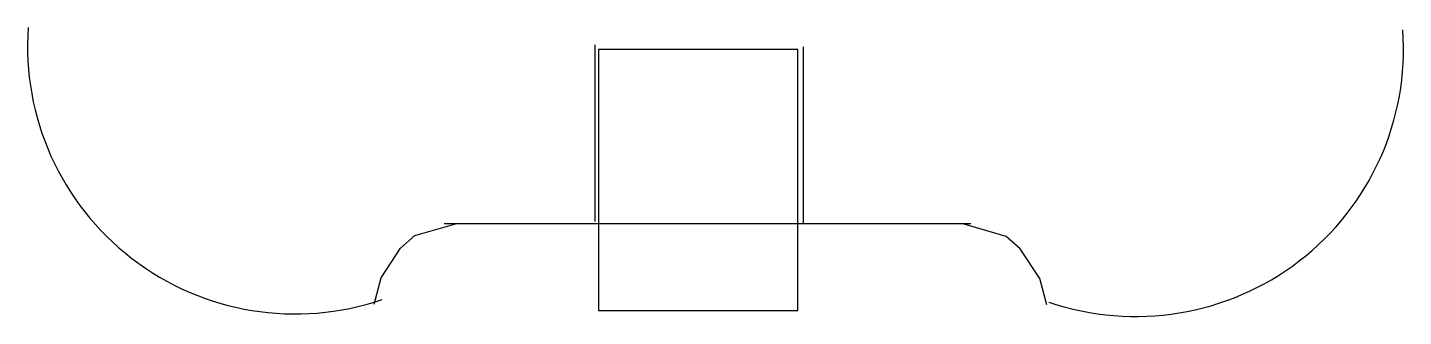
# Model space of a CAD drawing. Header units: millimetres. Extents: x 8223 to 8332, y 10701 to 10724.
import ezdxf

# ---------------------------------------------------------------- set-up
doc = ezdxf.new("R2010")
doc.units = ezdxf.units.MM
doc.layers.add('Marca', color=1, linetype='Continuous')

msp = doc.modelspace()

# ---------------------------------------------------------------- linework, layer by layer
at = {"layer": 'Marca'}
for p, q in [((8267.73, 10722.75), (8267.73, 10708.74)), ((8284.24, 10722.61), (8284.24, 10708.6)), ((8255.8, 10708.59), (8297.54, 10708.59))]:
    msp.add_line(p, q, dxfattribs=at)
msp.add_lwpolyline([(8268.03, 10701.67), (8283.83, 10701.67), (8283.83, 10722.4), (8268.03, 10722.4)], close=True, dxfattribs=at)
for points in [[(8250.24, 10702.19), (8250.8, 10704.28), (8252.34, 10706.63), (8253.47, 10707.62), (8256.8, 10708.59)], [(8303.56, 10702.13), (8303.01, 10704.22), (8301.46, 10706.57), (8300.34, 10707.56), (8297.01, 10708.53)]]:
    msp.add_lwpolyline(points, dxfattribs=at)
for centre, start, end in [((8244, 10722.62), 175.898, 288.9129), ((8310.61, 10722.42), 251.0871, 4.102)]:
    msp.add_arc(centre, 21.22, start, end, dxfattribs=at)

doc.saveas('drawing.dxf')
